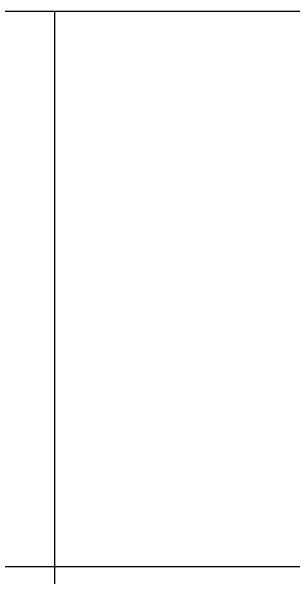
# Model space of a CAD drawing. Extents: x 4414382 to 4540065, y -615151 to -235742.
# Drawn here: x 4514591 to 4514921, y -481104 to -480441 of the extents above; entities that cross this region are included whole.
import ezdxf

# ---------------------------------------------------------------- set-up
doc = ezdxf.new("R2010")
doc.units = 0
doc.header["$LTSCALE"] = 1000
doc.header["$MEASUREMENT"] = 0
doc.layers.get('0').update_dxf_attribs({"linetype": 'CONTINUOUS'})

msp = doc.modelspace()

# ---------------------------------------------------------------- linework, layer by layer
for p, q in [((4513062.18, -480440.74), (4524062.18, -480440.74)), ((4514642.18, -483690.74), (4514642.18, -480440.74)), ((4514642.18, -483690.74), (4514642.18, -480440.74)), ((4514642.18, -483690.74), (4514642.18, -480440.74)), ((4513062.18, -481090.74), (4518562.18, -481090.74))]:
    msp.add_line(p, q)

doc.saveas('drawing.dxf')
